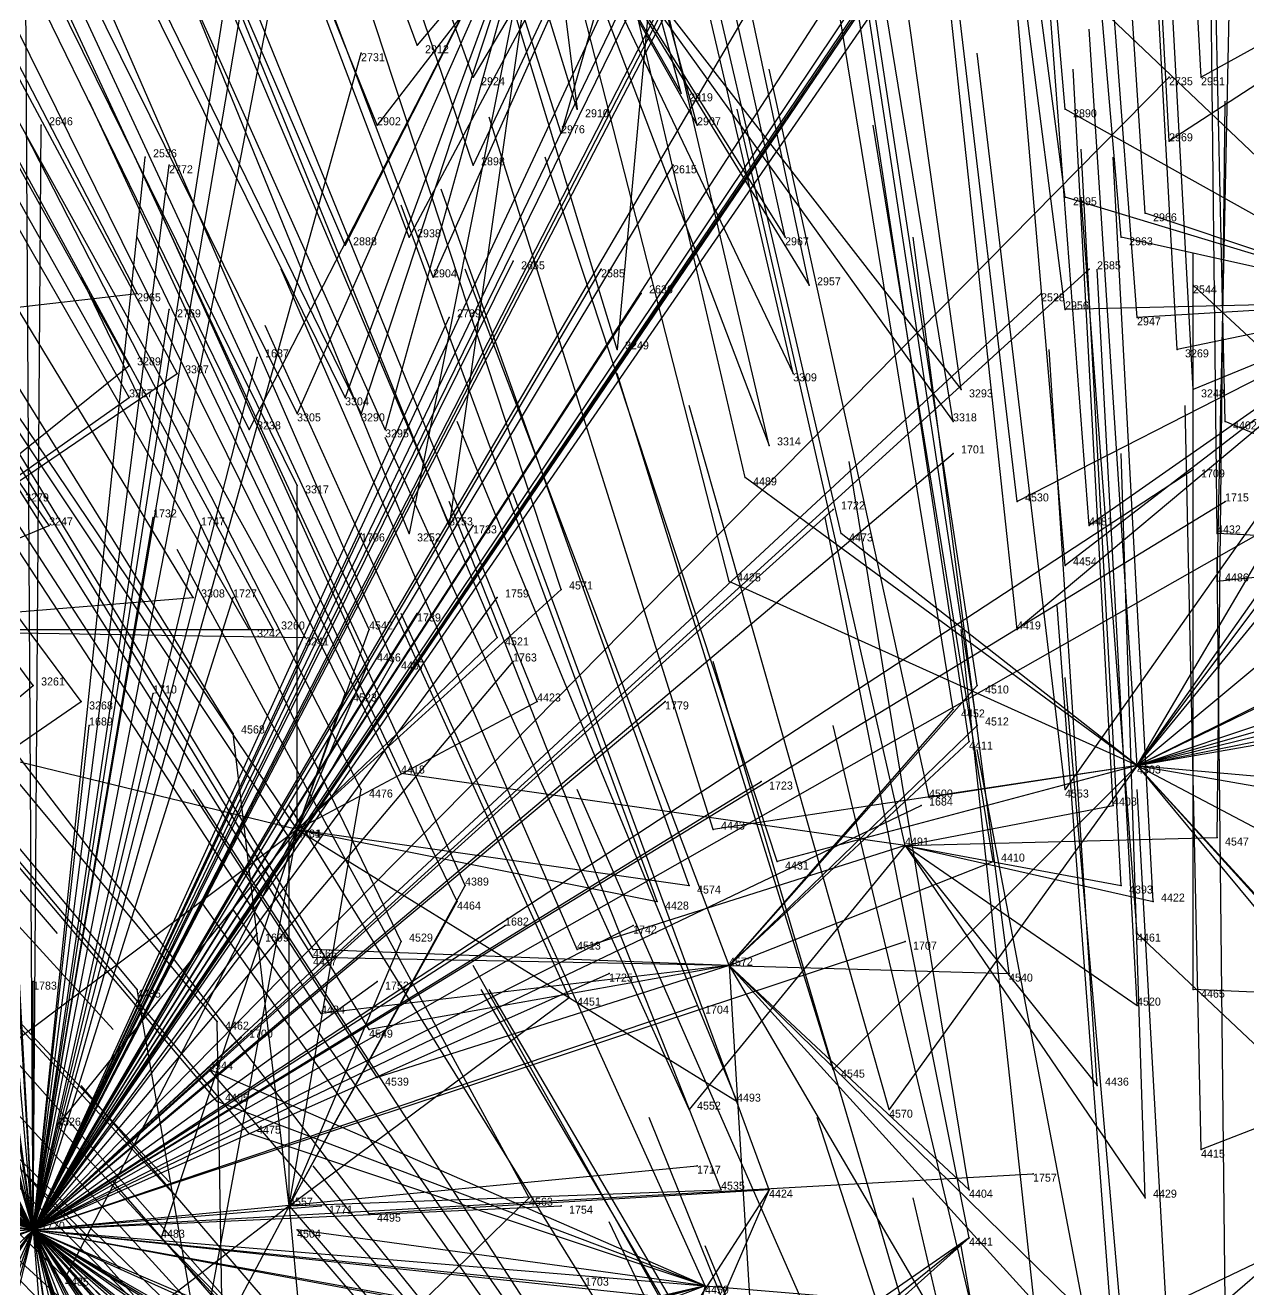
# Model space of a CAD drawing. Extents: x -0.5 to 0.59, y -0.5 to 0.58.
# Drawn here: x -0.152 to 0.001, y 0.1375 to 0.2955 of the extents above; entities that cross this region are included whole.
import ezdxf

# ---------------------------------------------------------------- set-up
doc = ezdxf.new("R2010")
doc.units = 0
for name, color, linetype in [('Facilities', 3, 'CONTINUOUS'), ('Facilities_lines', 3, 'CONTINUOUS'), ('Normals', 1, 'CONTINUOUS'), ('Source_points', 5, 'CONTINUOUS'), ('Text', 3, 'CONTINUOUS')]:
    doc.layers.add(name, color=color, linetype=linetype)

msp = doc.modelspace()

# ---------------------------------------------------------------- linework, layer by layer
at = {"layer": 'Facilities', "color": 3}
for p in [(-0.013, 0.203, -0.507), (-0.118, 0.195, -0.569), (-0.042, 0.193, -0.494), (-0.064, 0.178, -0.473), (-0.059, 0.15, -0.403), (-0.119, 0.148, -0.476), (-0.151, 0.145, -1.25), (-0.034, 0.144, -0.369), (-0.067, 0.138, -0.383)]:
    msp.add_point(p, dxfattribs=at)
at = {"layer": 'Facilities_lines', "color": 3}
for p, q in [((-0.151, 0.145, -1.25), (-0.042, 0.356, -1.25)), ((-0.151, 0.145, -1.25), (-0.05, 0.351, -1.25)), ((-0.151, 0.145, -1.25), (-0.02, 0.347, -1.25)), ((-0.151, 0.145, -1.25), (-0.036, 0.341, -1.25)), ((-0.151, 0.145, -1.25), (-0.113, 0.341, -1.25)), ((-0.151, 0.145, -1.25), (-0.05, 0.339, -1.25)), ((-0.151, 0.145, -1.25), (-0.052, 0.338, -1.25)), ((-0.151, 0.145, -1.25), (-0.06, 0.334, -1.25)), ((-0.151, 0.145, -1.25), (-0.024, 0.332, -1.25)), ((-0.071, 0.331, -0.847), (-0.108, 0.283, -0.759)), ((-0.071, 0.331, -0.847), (-0.104, 0.269, -0.721)), ((-0.071, 0.331, -0.847), (-0.103, 0.293, -0.776)), ((-0.071, 0.331, -0.847), (-0.101, 0.264, -0.708)), ((-0.071, 0.331, -0.847), (-0.096, 0.289, -0.76)), ((-0.071, 0.331, -0.847), (-0.096, 0.278, -0.735)), ((-0.071, 0.331, -0.847), (-0.085, 0.282, -0.737)), ((-0.071, 0.331, -0.847), (-0.078, 0.255, -0.667)), ((-0.151, 0.145, -1.25), (-0.026, 0.33, -1.25)), ((-0.151, 0.145, -1.25), (-0.027, 0.33, -1.25)), ((-0.151, 0.145, -1.25), (-0.065, 0.329, -1.25)), ((-0.151, 0.145, -1.25), (-0.029, 0.325, -1.25)), ((-0.151, 0.145, -1.25), (-0.123, 0.324, -1.25)), ((-0.151, 0.145, -1.25), (-0.121, 0.321, -1.25)), ((0.051, 0.32, -0.811), (-0.009, 0.281, -0.703)), ((0.051, 0.32, -0.811), (-0.005, 0.289, -0.722)), ((-0.151, 0.145, -1.25), (-0.152, 0.316, -1.25)), ((-0.087, 0.317, -0.823), (-0.124, 0.245, -0.687)), ((-0.087, 0.317, -0.823), (-0.118, 0.247, -0.684)), ((-0.087, 0.317, -0.823), (-0.112, 0.268, -0.727)), ((-0.087, 0.317, -0.823), (-0.112, 0.249, -0.682)), ((-0.087, 0.317, -0.823), (-0.11, 0.247, -0.675)), ((-0.087, 0.317, -0.823), (-0.107, 0.245, -0.669)), ((-0.087, 0.317, -0.823), (-0.104, 0.232, -0.635)), ((-0.087, 0.317, -0.823), (-0.099, 0.233, -0.633)), ((-0.087, 0.317, -0.823), (-0.068, 0.283, -0.728)), ((-0.087, 0.317, -0.823), (-0.083, 0.285, -0.741)), ((-0.087, 0.317, -0.823), (-0.07, 0.287, -0.738)), ((-0.087, 0.317, -0.823), (-0.054, 0.263, -0.672)), ((-0.087, 0.317, -0.823), (-0.057, 0.269, -0.686)), ((-0.087, 0.317, -0.823), (-0.035, 0.25, -0.63)), ((-0.087, 0.317, -0.823), (-0.056, 0.252, -0.645)), ((-0.087, 0.317, -0.823), (-0.059, 0.243, -0.626)), ((-0.087, 0.317, -0.823), (-0.036, 0.246, -0.622)), ((-0.151, 0.145, -1.25), (-0.16, 0.308, -1.25)), ((-0.151, 0.145, -1.25), (-0.042, 0.303, -1.25)), ((0.021, 0.261, -0.655), (-0.018, 0.298, -0.748)), ((-0.151, 0.145, -1.25), (-0.11, 0.292, -1.25)), ((-0.151, 0.145, -1.25), (-0.189, 0.288, -1.25)), ((-0.151, 0.145, -1.25), (-0.009, 0.289, -1.25)), ((-0.151, 0.145, -1.25), (-0.186, 0.286, -1.25)), ((-0.151, 0.145, -1.25), (-0.191, 0.285, -1.25)), ((0.021, 0.261, -0.655), (-0.022, 0.285, -0.714)), ((-0.151, 0.145, -1.25), (-0.15, 0.283, -1.25)), ((-0.151, 0.145, -1.25), (-0.17, 0.28, -1.25)), ((-0.151, 0.145, -1.25), (-0.137, 0.279, -1.25)), ((-0.151, 0.145, -1.25), (-0.071, 0.278, -1.25)), ((-0.151, 0.145, -1.25), (-0.134, 0.278, -1.25)), ((-0.151, 0.145, -1.25), (-0.218, 0.276, -1.25)), ((-0.151, 0.145, -1.25), (-0.213, 0.274, -1.25)), ((0.021, 0.261, -0.655), (-0.022, 0.274, -0.686)), ((0.021, 0.261, -0.655), (-0.012, 0.272, -0.68)), ((-0.151, 0.145, -1.25), (-0.253, 0.27, -1.25)), ((-0.151, 0.145, -1.25), (-0.253, 0.27, -1.25)), ((0.021, 0.261, -0.655), (-0.015, 0.269, -0.673)), ((-0.151, 0.145, -1.25), (-0.091, 0.266, -1.25)), ((-0.151, 0.145, -1.25), (-0.08, 0.265, -1.25)), ((-0.151, 0.145, -1.25), (-0.019, 0.265, -1.25)), ((0.127, 0.14, -1.25), (-0.006, 0.263, -1.25)), ((-0.198, 0.255, -0.808), (-0.138, 0.262, -0.74)), ((-0.151, 0.145, -1.25), (-0.025, 0.262, -1.25)), ((-0.151, 0.145, -1.25), (-0.075, 0.262, -1.25)), ((0.021, 0.261, -0.655), (-0.028, 0.22, -0.555)), ((0.021, 0.261, -0.655), (-0.028, 0.236, -0.595)), ((0.021, 0.261, -0.655), (-0.022, 0.26, -0.653)), ((0.021, 0.261, -0.655), (-0.022, 0.228, -0.573)), ((0.021, 0.261, -0.655), (-0.022, 0.2, -0.502)), ((0.021, 0.261, -0.655), (-0.019, 0.233, -0.585)), ((0.021, 0.261, -0.655), (-0.013, 0.259, -0.648)), ((0.021, 0.261, -0.655), (-0.008, 0.255, -0.637)), ((0.021, 0.261, -0.655), (-0.006, 0.25, -0.624)), ((-0.151, 0.145, -1.25), (-0.134, 0.26, -1.25)), ((-0.151, 0.145, -1.25), (-0.249, 0.258, -1.25)), ((-0.151, 0.145, -1.25), (-0.226, 0.259, -1.25)), ((-0.151, 0.145, -1.25), (-0.099, 0.259, -1.25)), ((-0.013, 0.203, -0.507), (0.029, 0.259, -0.65)), ((-0.18, 0.22, -0.711), (-0.139, 0.253, -0.722)), ((-0.151, 0.145, -1.25), (-0.123, 0.254, -1.25)), ((-0.013, 0.203, -0.507), (0.017, 0.254, -0.636)), ((-0.18, 0.22, -0.711), (-0.133, 0.252, -0.712)), ((-0.18, 0.22, -0.711), (-0.139, 0.249, -0.714)), ((-0.013, 0.203, -0.507), (0.018, 0.247, -0.62)), ((-0.151, 0.145, -1.25), (-0.241, 0.245, -1.25)), ((-0.151, 0.145, -1.25), (-0.237, 0.245, -1.25)), ((-0.151, 0.145, -1.25), (-0.215, 0.246, -1.25)), ((0.036, 0.23, -0.582), (-0.002, 0.246, -0.614)), ((-0.151, 0.145, -1.25), (-0.036, 0.242, -1.25)), ((-0.013, 0.203, -0.507), (0.019, 0.242, -0.608)), ((-0.151, 0.145, -1.25), (-0.262, 0.241, -1.25)), ((-0.151, 0.145, -1.25), (-0.006, 0.24, -1.25)), ((-0.013, 0.203, -0.507), (-0.062, 0.239, -0.617)), ((-0.151, 0.145, -1.25), (-0.219, 0.237, -1.25)), ((-0.118, 0.195, -0.569), (-0.118, 0.238, -0.663)), ((-0.151, 0.145, -1.25), (-0.002, 0.236, -1.25)), ((-0.151, 0.145, -1.25), (-0.165, 0.234, -1.25)), ((-0.151, 0.145, -1.25), (-0.051, 0.235, -1.25)), ((-0.151, 0.145, -1.25), (-0.136, 0.234, -1.25)), ((-0.18, 0.22, -0.711), (-0.149, 0.233, -0.692)), ((-0.151, 0.145, -1.25), (0.004, 0.233, -1.25)), ((-0.151, 0.145, -1.25), (-0.096, 0.233, -1.25)), ((-0.151, 0.145, -1.25), (-0.13, 0.233, -1.25)), ((-0.013, 0.203, -0.507), (0.023, 0.233, -0.585)), ((-0.151, 0.145, -1.25), (-0.202, 0.232, -1.25)), ((-0.151, 0.145, -1.25), (-0.11, 0.232, -1.25)), ((-0.013, 0.203, -0.507), (-0.05, 0.232, -0.592)), ((0.036, 0.23, -0.582), (-0.003, 0.232, -0.58)), ((0.036, 0.23, -0.582), (-0.003, 0.226, -0.566)), ((-0.151, 0.145, -1.25), (-0.289, 0.226, -1.25)), ((-0.151, 0.145, -1.25), (-0.237, 0.226, -1.25)), ((-0.151, 0.145, -1.25), (-0.214, 0.227, -1.25)), ((-0.013, 0.203, -0.507), (-0.064, 0.226, -0.587)), ((-0.118, 0.195, -0.569), (-0.085, 0.225, -0.602)), ((-0.18, 0.22, -0.711), (-0.131, 0.224, -0.649)), ((-0.151, 0.145, -1.25), (-0.126, 0.224, -1.25)), ((-0.151, 0.145, -1.25), (-0.093, 0.224, -1.25)), ((-0.013, 0.203, -0.507), (0.029, 0.224, -0.564)), ((-0.151, 0.145, -1.25), (-0.103, 0.222, -1.25)), ((-0.151, 0.145, -1.25), (-0.215, 0.22, -1.25)), ((-0.18, 0.22, -0.711), (-0.117, 0.219, -0.62)), ((-0.18, 0.22, -0.711), (-0.124, 0.22, -0.631)), ((-0.18, 0.22, -0.711), (-0.121, 0.22, -0.628)), ((-0.151, 0.145, -1.25), (-0.166, 0.22, -1.25)), ((-0.118, 0.195, -0.569), (-0.109, 0.22, -0.615)), ((-0.118, 0.195, -0.569), (-0.093, 0.219, -0.594)), ((-0.151, 0.145, -1.25), (-0.273, 0.217, -1.25)), ((-0.013, 0.203, -0.507), (0.018, 0.218, -0.546)), ((-0.013, 0.203, -0.507), (0.032, 0.218, -0.551)), ((-0.151, 0.145, -1.25), (-0.091, 0.216, -1.25)), ((-0.118, 0.195, -0.569), (-0.106, 0.216, -0.601)), ((-0.118, 0.195, -0.569), (-0.109, 0.216, -0.605)), ((-0.013, 0.203, -0.507), (0.036, 0.215, -0.544)), ((-0.151, 0.145, -1.25), (-0.306, 0.213, -1.25)), ((-0.193, 0.178, -0.655), (-0.151, 0.213, -0.652)), ((-0.151, 0.145, -1.25), (-0.136, 0.212, -1.25)), ((-0.118, 0.195, -0.569), (-0.112, 0.212, -0.599)), ((-0.064, 0.178, -0.473), (-0.033, 0.213, -0.538)), ((-0.013, 0.203, -0.507), (0.036, 0.213, -0.539)), ((-0.193, 0.178, -0.655), (-0.145, 0.211, -0.64)), ((-0.118, 0.195, -0.569), (-0.184, 0.211, -0.7)), ((-0.151, 0.145, -1.25), (-0.155, 0.211, -1.25)), ((-0.151, 0.145, -1.25), (-0.072, 0.211, -1.25)), ((-0.118, 0.195, -0.569), (-0.088, 0.211, -0.573)), ((-0.013, 0.203, -0.507), (0.015, 0.211, -0.53)), ((-0.151, 0.145, -1.25), (-0.236, 0.209, -1.25)), ((-0.064, 0.178, -0.473), (-0.036, 0.21, -0.532)), ((-0.013, 0.203, -0.507), (0.027, 0.21, -0.529)), ((-0.151, 0.145, -1.25), (-0.144, 0.208, -1.25)), ((-0.119, 0.148, -0.476), (-0.126, 0.207, -0.606)), ((-0.064, 0.178, -0.473), (-0.033, 0.208, -0.527)), ((-0.151, 0.145, -1.25), (-0.25, 0.206, -1.25)), ((-0.064, 0.178, -0.473), (-0.034, 0.206, -0.522)), ((-0.013, 0.203, -0.507), (-0.066, 0.195, -0.515)), ((-0.013, 0.203, -0.507), (-0.058, 0.191, -0.498)), ((-0.013, 0.203, -0.507), (-0.051, 0.165, -0.431)), ((-0.013, 0.203, -0.507), (-0.044, 0.16, -0.414)), ((-0.013, 0.203, -0.507), (-0.039, 0.199, -0.508)), ((-0.013, 0.203, -0.507), (0.023, 0.184, -0.464)), ((-0.013, 0.203, -0.507), (0.021, 0.2, -0.502)), ((-0.013, 0.203, -0.507), (0.033, 0.195, -0.495)), ((-0.013, 0.203, -0.507), (0.026, 0.16, -0.405)), ((-0.013, 0.203, -0.507), (0.021, 0.162, -0.409)), ((-0.013, 0.203, -0.507), (0.02, 0.167, -0.421)), ((-0.151, 0.145, -1.25), (-0.156, 0.201, -1.25)), ((-0.151, 0.145, -1.25), (-0.06, 0.201, -1.25)), ((-0.042, 0.193, -0.494), (-0.105, 0.202, -0.57)), ((-0.119, 0.148, -0.476), (-0.11, 0.2, -0.569)), ((-0.151, 0.145, -1.25), (-0.04, 0.198, -1.25)), ((-0.042, 0.193, -0.494), (-0.016, 0.198, -0.497)), ((-0.151, 0.145, -1.25), (-0.293, 0.196, -1.25)), ((-0.151, 0.145, -1.25), (-0.159, 0.196, -1.25)), ((-0.118, 0.195, -0.569), (-0.158, 0.165, -0.571)), ((-0.118, 0.195, -0.569), (-0.148, 0.158, -0.542)), ((-0.118, 0.195, -0.569), (-0.147, 0.139, -0.506)), ((-0.118, 0.195, -0.569), (-0.135, 0.144, -0.494)), ((-0.118, 0.195, -0.569), (-0.13, 0.13, -0.46)), ((-0.118, 0.195, -0.569), (-0.073, 0.186, -0.499)), ((-0.118, 0.195, -0.569), (-0.063, 0.161, -0.433)), ((-0.118, 0.195, -0.569), (-0.069, 0.188, -0.499)), ((-0.151, 0.145, -1.25), (-0.275, 0.193, -1.25)), ((-0.119, 0.148, -0.476), (-0.119, 0.194, -0.57)), ((-0.042, 0.193, -0.494), (-0.083, 0.18, -0.496)), ((-0.042, 0.193, -0.494), (-0.069, 0.16, -0.436)), ((-0.042, 0.193, -0.494), (-0.003, 0.194, -0.484)), ((-0.042, 0.193, -0.494), (-0.015, 0.188, -0.471)), ((-0.042, 0.193, -0.494), (-0.011, 0.186, -0.467)), ((-0.042, 0.193, -0.494), (-0.012, 0.149, -0.374)), ((-0.042, 0.193, -0.494), (-0.018, 0.163, -0.411)), ((-0.042, 0.193, -0.494), (-0.013, 0.173, -0.434)), ((-0.151, 0.145, -1.25), (-0.248, 0.192, -1.25)), ((-0.151, 0.145, -1.25), (-0.187, 0.19, -1.25)), ((-0.064, 0.178, -0.473), (-0.031, 0.191, -0.484)), ((-0.119, 0.148, -0.476), (-0.097, 0.188, -0.53)), ((-0.119, 0.148, -0.476), (-0.098, 0.186, -0.526)), ((-0.151, 0.145, -1.25), (-0.092, 0.183, -1.25)), ((-0.151, 0.145, -1.25), (-0.076, 0.183, -1.25)), ((-0.151, 0.145, -1.25), (-0.123, 0.182, -1.25)), ((0.021, 0.15, -0.378), (-0.013, 0.182, -0.455)), ((-0.151, 0.145, -1.25), (-0.042, 0.181, -1.25)), ((-0.119, 0.148, -0.476), (-0.105, 0.181, -0.524)), ((-0.064, 0.178, -0.473), (-0.116, 0.18, -0.535)), ((-0.064, 0.178, -0.473), (-0.116, 0.179, -0.533)), ((-0.151, 0.145, -1.25), (-0.079, 0.177, -1.25)), ((-0.064, 0.178, -0.473), (-0.115, 0.172, -0.518)), ((-0.064, 0.178, -0.473), (-0.109, 0.17, -0.505)), ((-0.064, 0.178, -0.473), (-0.108, 0.164, -0.49)), ((-0.064, 0.178, -0.473), (-0.034, 0.15, -0.385)), ((-0.064, 0.178, -0.473), (-0.016, 0.131, -0.329)), ((-0.064, 0.178, -0.473), (-0.014, 0.123, -0.309)), ((-0.064, 0.178, -0.473), (-0.029, 0.177, -0.449)), ((-0.064, 0.178, -0.473), (-0.03, 0.12, -0.309)), ((-0.064, 0.178, -0.473), (-0.058, 0.081, -0.249)), ((-0.151, 0.145, -1.25), (-0.108, 0.176, -1.25)), ((-0.151, 0.145, -1.25), (-0.151, 0.176, -1.25)), ((-0.127, 0.112, -0.423), (-0.138, 0.175, -0.557)), ((-0.119, 0.148, -0.476), (-0.084, 0.174, -0.482)), ((0.041, 0.173, -0.445), (-0.006, 0.175, -0.437)), ((-0.151, 0.145, -1.25), (-0.068, 0.173, -1.25)), ((0.041, 0.173, -0.445), (-0.005, 0.155, -0.387)), ((0.041, 0.173, -0.445), (-0.002, 0.136, -0.341)), ((-0.127, 0.112, -0.423), (-0.128, 0.171, -0.533)), ((-0.151, 0.145, -1.25), (-0.327, 0.17, -1.25)), ((-0.151, 0.145, -1.25), (-0.227, 0.169, -1.25)), ((-0.151, 0.145, -1.25), (-0.125, 0.169, -1.25)), ((-0.151, 0.145, -1.25), (-0.319, 0.166, -1.25)), ((-0.151, 0.145, -1.25), (-0.191, 0.167, -1.25)), ((-0.067, 0.138, -0.383), (-0.129, 0.165, -0.524)), ((-0.067, 0.138, -0.383), (-0.128, 0.161, -0.514)), ((-0.151, 0.145, -1.25), (-0.192, 0.159, -1.25)), ((-0.067, 0.138, -0.383), (-0.124, 0.157, -0.5)), ((-0.151, 0.145, -1.25), (-0.309, 0.155, -1.25)), ((-0.151, 0.145, -1.25), (-0.2, 0.152, -1.25)), ((-0.151, 0.145, -1.25), (-0.068, 0.153, -1.25)), ((-0.151, 0.145, -1.25), (-0.026, 0.152, -1.25)), ((-0.151, 0.145, -1.25), (-0.215, 0.149, -1.25)), ((-0.127, 0.112, -0.423), (-0.089, 0.149, -0.434)), ((-0.119, 0.148, -0.476), (-0.065, 0.15, -0.409)), ((-0.059, 0.15, -0.403), (-0.109, 0.147, -0.457)), ((-0.059, 0.15, -0.403), (-0.088, 0.105, -0.342)), ((-0.059, 0.15, -0.403), (-0.084, 0.092, -0.313)), ((0.021, 0.15, -0.378), (-0.025, 0.128, -0.325)), ((-0.151, 0.145, -1.25), (-0.085, 0.148, -1.25)), ((-0.151, 0.145, -1.25), (-0.115, 0.148, -1.25)), ((-0.119, 0.148, -0.476), (-0.149, 0.125, -0.486)), ((-0.119, 0.148, -0.476), (-0.137, 0.114, -0.445)), ((-0.119, 0.148, -0.476), (-0.113, 0.084, -0.353)), ((-0.151, 0.145, -1.25), (-0.297, 0.133, -1.25)), ((-0.151, 0.145, -1.25), (-0.246, 0.109, -1.25)), ((-0.151, 0.145, -1.25), (-0.245, 0.021, -1.25)), ((-0.151, 0.145, -1.25), (-0.244, 0.027, -1.25)), ((-0.151, 0.145, -1.25), (-0.235, 0.019, -1.25)), ((-0.151, 0.145, -1.25), (-0.225, 0.123, -1.25)), ((-0.151, 0.145, -1.25), (-0.213, 0.084, -1.25)), ((-0.151, 0.145, -1.25), (-0.205, 0.093, -1.25)), ((-0.151, 0.145, -1.25), (-0.204, 0.029, -1.25)), ((-0.151, 0.145, -1.25), (-0.194, 0.083, -1.25)), ((-0.151, 0.145, -1.25), (-0.193, 0.028, -1.25)), ((-0.151, 0.145, -1.25), (-0.19, 0.011, -1.25)), ((-0.151, 0.145, -1.25), (-0.185, 0.007, -1.25)), ((-0.151, 0.145, -1.25), (-0.176, 0.143, -1.25)), ((-0.151, 0.145, -1.25), (-0.107, 0.096, -1.25)), ((-0.151, 0.145, -1.25), (-0.024, 0.059, -1.25)), ((-0.151, 0.145, -1.25), (-0.053, 0.04, -1.25)), ((-0.151, 0.145, -1.25), (-0.055, 0.068, -1.25)), ((-0.151, 0.145, -1.25), (-0.133, 0.028, -1.25)), ((-0.151, 0.145, -1.25), (-0.129, 0.07, -1.25)), ((-0.151, 0.145, -1.25), (-0.108, 0.015, -1.25)), ((-0.151, 0.145, -1.25), (-0.127, 0.113, -1.25)), ((-0.151, 0.145, -1.25), (-0.054, 0.005, -1.25)), ((-0.151, 0.145, -1.25), (-0.097, 0.039, -1.25)), ((-0.151, 0.145, -1.25), (-0.068, 0.076, -1.25)), ((-0.151, 0.145, -1.25), (-0.071, 0.024, -1.25)), ((-0.151, 0.145, -1.25), (-0.082, 0.138, -1.25)), ((-0.151, 0.145, -1.25), (-0.134, 0.029, -1.25)), ((-0.151, 0.145, -1.25), (-0.076, 0.102, -1.25)), ((-0.151, 0.145, -1.25), (-0.075, 0.059, -1.25)), ((-0.151, 0.145, -1.25), (-0.142, 0.033, -1.25)), ((-0.151, 0.145, -1.25), (-0.062, 0.107, -1.25)), ((-0.151, 0.145, -1.25), (-0.14, 0.009, -1.25)), ((-0.151, 0.145, -1.25), (-0.13, 0.106, -1.25)), ((-0.151, 0.145, -1.25), (-0.124, 0.055, -1.25)), ((-0.151, 0.145, -1.25), (-0.122, 0.07, -1.25)), ((-0.151, 0.145, -1.25), (-0.038, 0.133, -1.25)), ((-0.151, 0.145, -1.25), (-0.031, 0.016, -1.25)), ((-0.151, 0.145, -1.25), (-0.099, 0.035, -1.25)), ((-0.151, 0.145, -1.25), (-0.043, 0.136, -1.25)), ((-0.151, 0.145, -1.25), (-0.138, 0.089, -1.25)), ((-0.151, 0.145, -1.25), (-0.12, 0.033, -1.25)), ((-0.151, 0.145, -1.25), (-0.045, 0.082, -1.25)), ((-0.151, 0.145, -1.25), (-0.068, 0.026, -1.25)), ((-0.151, 0.145, -1.25), (-0.027, 0.069, -1.25)), ((-0.151, 0.145, -1.25), (-0.06, 0.021, -1.25)), ((-0.151, 0.145, -1.25), (-0.022, 0.121, -1.25)), ((-0.151, 0.145, -1.25), (0.002, 0.037, -1.25)), ((-0.151, 0.145, -1.25), (-0.035, 0.124, -1.25)), ((-0.151, 0.145, -1.25), (-0.054, 0.06, -1.25)), ((-0.151, 0.145, -1.25), (-0.128, 0.071, -1.25)), ((-0.151, 0.145, -1.25), (-0.015, 0.013, -1.25)), ((-0.151, 0.145, -1.25), (0, 0.077, -1.25)), ((-0.067, 0.138, -0.383), (-0.118, 0.145, -0.468)), ((-0.034, 0.144, -0.369), (-0.076, 0.11, -0.334)), ((-0.034, 0.144, -0.369), (-0.073, 0.109, -0.328)), ((-0.034, 0.144, -0.369), (-0.07, 0.119, -0.345)), ((-0.067, 0.138, -0.383), (-0.123, 0.125, -0.439)), ((-0.067, 0.138, -0.383), (-0.12, 0.118, -0.421)), ((-0.067, 0.138, -0.383), (-0.117, 0.125, -0.429)), ((-0.067, 0.138, -0.383), (-0.11, 0.126, -0.418)), ((-0.067, 0.138, -0.383), (-0.082, 0.083, -0.292))]:
    msp.add_line(p, q, dxfattribs=at)
at = {"layer": 'Normals', "color": 1}
for p, q in [((-0.005, 0.289, -0.722), (-0.01, 0.382, -0.686)), ((-0.103, 0.293, -0.776), (-0.135, 0.38, -0.739)), ((-0.022, 0.285, -0.714), (-0.03, 0.378, -0.678)), ((-0.096, 0.289, -0.76), (-0.127, 0.376, -0.723)), ((-0.07, 0.287, -0.738), (-0.094, 0.376, -0.7)), ((-0.009, 0.281, -0.703), (-0.014, 0.375, -0.668)), ((-0.083, 0.285, -0.741), (-0.11, 0.373, -0.703)), ((-0.068, 0.283, -0.728), (-0.092, 0.372, -0.689)), ((-0.108, 0.283, -0.759), (-0.143, 0.37, -0.722)), ((-0.085, 0.282, -0.737), (-0.113, 0.37, -0.699)), ((-0.096, 0.278, -0.735), (-0.126, 0.366, -0.698)), ((-0.022, 0.274, -0.686), (-0.034, 0.366, -0.649)), ((-0.012, 0.272, -0.68), (-0.018, 0.365, -0.644)), ((-0.015, 0.269, -0.673), (-0.023, 0.362, -0.637)), ((-0.057, 0.269, -0.686), (-0.077, 0.359, -0.648)), ((-0.104, 0.269, -0.721), (-0.137, 0.356, -0.685)), ((-0.112, 0.268, -0.727), (-0.149, 0.354, -0.69)), ((-0.054, 0.263, -0.672), (-0.073, 0.353, -0.633)), ((-0.022, 0.26, -0.653), (-0.034, 0.353, -0.616)), ((-0.101, 0.264, -0.708), (-0.134, 0.351, -0.67)), ((-0.013, 0.259, -0.648), (-0.02, 0.351, -0.61)), ((-0.008, 0.255, -0.637), (-0.013, 0.347, -0.6)), ((-0.138, 0.262, -0.74), (-0.181, 0.345, -0.704)), ((-0.078, 0.255, -0.667), (-0.105, 0.344, -0.629)), ((-0.056, 0.252, -0.645), (-0.077, 0.342, -0.607)), ((-0.035, 0.25, -0.63), (-0.048, 0.342, -0.593)), ((-0.006, 0.25, -0.624), (-0.011, 0.342, -0.587)), ((-0.036, 0.246, -0.622), (-0.051, 0.338, -0.584)), ((-0.002, 0.246, -0.614), (-0.004, 0.338, -0.577)), ((-0.139, 0.253, -0.722), (-0.184, 0.334, -0.685)), ((-0.133, 0.252, -0.712), (-0.177, 0.334, -0.676)), ((-0.112, 0.249, -0.682), (-0.153, 0.332, -0.645)), ((-0.059, 0.243, -0.626), (-0.08, 0.333, -0.588)), ((-0.139, 0.249, -0.714), (-0.185, 0.331, -0.677)), ((-0.11, 0.247, -0.675), (-0.151, 0.331, -0.639)), ((-0.124, 0.245, -0.687), (-0.165, 0.329, -0.651)), ((-0.118, 0.247, -0.684), (-0.159, 0.33, -0.647)), ((-0.107, 0.245, -0.669), (-0.145, 0.33, -0.631)), ((-0.062, 0.239, -0.617), (-0.083, 0.329, -0.578)), ((-0.028, 0.236, -0.595), (-0.039, 0.329, -0.559)), ((-0.019, 0.233, -0.585), (-0.026, 0.326, -0.547)), ((-0.003, 0.232, -0.58), (-0.004, 0.325, -0.543)), ((-0.118, 0.238, -0.663), (-0.159, 0.321, -0.625)), ((-0.05, 0.232, -0.592), (-0.071, 0.322, -0.555)), ((-0.022, 0.228, -0.573), (-0.03, 0.321, -0.536)), ((-0.104, 0.232, -0.635), (-0.139, 0.318, -0.597)), ((-0.099, 0.233, -0.633), (-0.134, 0.319, -0.596)), ((-0.003, 0.226, -0.566), (-0.001, 0.319, -0.528)), ((-0.064, 0.226, -0.587), (-0.087, 0.316, -0.55)), ((-0.085, 0.225, -0.602), (-0.114, 0.313, -0.564)), ((-0.028, 0.22, -0.555), (-0.038, 0.313, -0.518)), ((-0.149, 0.233, -0.692), (-0.202, 0.31, -0.655)), ((-0.033, 0.213, -0.538), (-0.047, 0.305, -0.501)), ((-0.109, 0.22, -0.615), (-0.148, 0.304, -0.577)), ((-0.093, 0.219, -0.594), (-0.129, 0.304, -0.557)), ((-0.131, 0.224, -0.649), (-0.179, 0.303, -0.611)), ((-0.036, 0.21, -0.532), (-0.051, 0.302, -0.496)), ((-0.121, 0.22, -0.628), (-0.165, 0.301, -0.591)), ((-0.106, 0.216, -0.601), (-0.143, 0.301, -0.564)), ((-0.124, 0.22, -0.631), (-0.17, 0.3, -0.593)), ((-0.117, 0.219, -0.62), (-0.162, 0.3, -0.583)), ((-0.109, 0.216, -0.605), (-0.148, 0.3, -0.568)), ((-0.033, 0.208, -0.527), (-0.047, 0.3, -0.489)), ((-0.034, 0.206, -0.522), (-0.048, 0.298, -0.485)), ((-0.088, 0.211, -0.573), (-0.123, 0.297, -0.534)), ((-0.112, 0.212, -0.599), (-0.153, 0.295, -0.562)), ((-0.013, 0.203, -0.507), (-0.019, 0.295, -0.469)), ((-0.11, 0.292, -1.25), (-0.11, 0.292, -1.15)), ((-0.022, 0.2, -0.502), (-0.033, 0.292, -0.465)), ((-0.039, 0.199, -0.508), (-0.059, 0.29, -0.472)), ((-0.016, 0.198, -0.497), (-0.021, 0.29, -0.458)), ((-0.009, 0.289, -1.25), (-0.009, 0.289, -1.15)), ((-0.151, 0.213, -0.652), (-0.206, 0.287, -0.614)), ((-0.126, 0.207, -0.606), (-0.175, 0.286, -0.57)), ((-0.105, 0.202, -0.57), (-0.144, 0.286, -0.532)), ((-0.003, 0.194, -0.484), (-0.002, 0.286, -0.447)), ((-0.145, 0.211, -0.64), (-0.2, 0.285, -0.603)), ((-0.042, 0.193, -0.494), (-0.063, 0.285, -0.46)), ((-0.15, 0.283, -1.25), (-0.15, 0.283, -1.15)), ((-0.066, 0.195, -0.515), (-0.094, 0.284, -0.478)), ((-0.031, 0.191, -0.484), (-0.046, 0.283, -0.448)), ((-0.11, 0.2, -0.569), (-0.152, 0.282, -0.532)), ((-0.015, 0.188, -0.471), (-0.02, 0.28, -0.433)), ((-0.137, 0.279, -1.25), (-0.137, 0.279, -1.15)), ((-0.058, 0.191, -0.498), (-0.087, 0.279, -0.462)), ((-0.011, 0.186, -0.467), (-0.016, 0.279, -0.428)), ((-0.134, 0.278, -1.25), (-0.134, 0.278, -1.15)), ((-0.071, 0.278, -1.25), (-0.071, 0.278, -1.15)), ((-0.069, 0.188, -0.499), (-0.1, 0.275, -0.462)), ((-0.013, 0.182, -0.455), (-0.02, 0.274, -0.417)), ((-0.119, 0.194, -0.57), (-0.171, 0.272, -0.533)), ((-0.118, 0.195, -0.569), (-0.17, 0.272, -0.532)), ((-0.097, 0.188, -0.53), (-0.135, 0.272, -0.49)), ((-0.073, 0.186, -0.499), (-0.105, 0.273, -0.461)), ((-0.098, 0.186, -0.526), (-0.138, 0.269, -0.486)), ((-0.029, 0.177, -0.449), (-0.041, 0.269, -0.41)), ((-0.091, 0.266, -1.25), (-0.091, 0.266, -1.15)), ((-0.006, 0.175, -0.437), (-0.006, 0.267, -0.399)), ((-0.105, 0.181, -0.524), (-0.145, 0.264, -0.483)), ((-0.083, 0.18, -0.496), (-0.12, 0.265, -0.458)), ((-0.064, 0.178, -0.473), (-0.097, 0.265, -0.437)), ((-0.08, 0.265, -1.25), (-0.08, 0.265, -1.15)), ((-0.019, 0.265, -1.25), (-0.019, 0.265, -1.15)), ((-0.013, 0.173, -0.434), (-0.018, 0.265, -0.395)), ((-0.006, 0.263, -1.25), (-0.006, 0.263, -1.15)), ((-0.075, 0.262, -1.25), (-0.075, 0.262, -1.15)), ((-0.025, 0.262, -1.25), (-0.025, 0.262, -1.15)), ((-0.134, 0.26, -1.25), (-0.134, 0.26, -1.15)), ((-0.116, 0.18, -0.535), (-0.164, 0.259, -0.497)), ((-0.084, 0.174, -0.482), (-0.122, 0.258, -0.444)), ((-0.099, 0.259, -1.25), (-0.099, 0.259, -1.15)), ((-0.116, 0.179, -0.533), (-0.165, 0.257, -0.495)), ((-0.018, 0.163, -0.411), (-0.024, 0.255, -0.372)), ((-0.123, 0.254, -1.25), (-0.123, 0.254, -1.15)), ((-0.208, 0.252, -0.817), (-0.148, 0.182, -0.855)), ((-0.051, 0.165, -0.431), (-0.078, 0.252, -0.39)), ((-0.115, 0.172, -0.518), (-0.166, 0.25, -0.481)), ((-0.109, 0.17, -0.505), (-0.157, 0.249, -0.466)), ((-0.138, 0.175, -0.557), (-0.198, 0.247, -0.521)), ((-0.044, 0.16, -0.414), (-0.069, 0.248, -0.375)), ((-0.005, 0.155, -0.387), (-0.007, 0.248, -0.35)), ((-0.063, 0.161, -0.433), (-0.098, 0.246, -0.393)), ((-0.069, 0.16, -0.436), (-0.107, 0.244, -0.397)), ((-0.128, 0.171, -0.533), (-0.187, 0.242, -0.496)), ((-0.036, 0.242, -1.25), (-0.036, 0.242, -1.15)), ((-0.012, 0.149, -0.374), (-0.015, 0.242, -0.336)), ((-0.108, 0.164, -0.49), (-0.158, 0.241, -0.451)), ((-0.034, 0.15, -0.385), (-0.049, 0.241, -0.346)), ((-0.204, 0.239, -0.784), (-0.141, 0.17, -0.822)), ((-0.006, 0.24, -1.25), (-0.006, 0.24, -1.15)), ((-0.059, 0.15, -0.403), (-0.091, 0.237, -0.365)), ((-0.065, 0.15, -0.409), (-0.099, 0.236, -0.372)), ((-0.002, 0.236, -1.25), (-0.002, 0.236, -1.15)), ((-0.136, 0.234, -1.25), (-0.136, 0.234, -1.15)), ((-0.034, 0.144, -0.369), (-0.052, 0.234, -0.331)), ((-0.051, 0.235, -1.25), (-0.051, 0.235, -1.15)), ((-0.13, 0.233, -1.25), (-0.13, 0.233, -1.15)), ((-0.096, 0.233, -1.25), (-0.096, 0.233, -1.15)), ((-0.128, 0.161, -0.514), (-0.188, 0.232, -0.477)), ((-0.11, 0.232, -1.25), (-0.11, 0.232, -1.15)), ((-0.089, 0.149, -0.434), (-0.133, 0.23, -0.395)), ((-0.124, 0.157, -0.5), (-0.184, 0.228, -0.463)), ((-0.002, 0.136, -0.341), (-0.003, 0.229, -0.303)), ((-0.126, 0.224, -1.25), (-0.126, 0.224, -1.15)), ((-0.093, 0.224, -1.25), (-0.093, 0.224, -1.15)), ((-0.016, 0.131, -0.329), (-0.023, 0.223, -0.292)), ((-0.067, 0.138, -0.383), (-0.105, 0.222, -0.345)), ((-0.103, 0.222, -1.25), (-0.103, 0.222, -1.15)), ((-0.109, 0.147, -0.457), (-0.165, 0.22, -0.417)), ((-0.025, 0.128, -0.325), (-0.035, 0.22, -0.288)), ((-0.197, 0.218, -0.736), (-0.134, 0.151, -0.773)), ((-0.196, 0.217, -0.732), (-0.133, 0.149, -0.769)), ((-0.091, 0.216, -1.25), (-0.091, 0.216, -1.15)), ((-0.04, 0.128, -0.334), (-0.066, 0.216, -0.296)), ((-0.014, 0.123, -0.309), (-0.022, 0.214, -0.269)), ((-0.136, 0.212, -1.25), (-0.136, 0.212, -1.15)), ((-0.072, 0.211, -1.25), (-0.072, 0.211, -1.15)), ((-0.144, 0.208, -1.25), (-0.144, 0.208, -1.15)), ((-0.03, 0.12, -0.309), (-0.051, 0.208, -0.267)), ((-0.206, 0.206, -0.729), (-0.14, 0.14, -0.765)), ((-0.016, 0.116, -0.292), (-0.033, 0.205, -0.251)), ((-0.147, 0.139, -0.506), (-0.214, 0.203, -0.469)), ((-0.06, 0.201, -1.25), (-0.06, 0.201, -1.15)), ((-0.081, 0.123, -0.368), (-0.131, 0.2, -0.328)), ((-0.046, 0.116, -0.313), (-0.083, 0.2, -0.273)), ((-0.008, 0.111, -0.278), (-0.013, 0.2, -0.232)), ((-0.202, 0.198, -0.708), (-0.137, 0.131, -0.743)), ((-0.07, 0.119, -0.345), (-0.119, 0.198, -0.308)), ((-0.04, 0.198, -1.25), (-0.04, 0.198, -1.15)), ((-0.188, 0.192, -0.672), (-0.126, 0.123, -0.71)), ((-0.123, 0.125, -0.439), (-0.189, 0.189, -0.399)), ((-0.076, 0.11, -0.334), (-0.13, 0.186, -0.298)), ((-0.073, 0.109, -0.328), (-0.126, 0.185, -0.292)), ((-0.169, 0.184, -0.624), (-0.108, 0.115, -0.662)), ((-0.12, 0.118, -0.421), (-0.186, 0.183, -0.382)), ((-0.123, 0.182, -1.25), (-0.123, 0.182, -1.15)), ((-0.092, 0.183, -1.25), (-0.092, 0.183, -1.15)), ((-0.076, 0.183, -1.25), (-0.076, 0.183, -1.15)), ((-0.042, 0.181, -1.25), (-0.042, 0.181, -1.15)), ((-0.051, 0.098, -0.277), (-0.096, 0.178, -0.237)), ((-0.079, 0.177, -1.25), (-0.079, 0.177, -1.15)), ((-0.151, 0.176, -1.25), (-0.151, 0.176, -1.15)), ((-0.108, 0.176, -1.25), (-0.108, 0.176, -1.15)), ((-0.048, 0.095, -0.267), (-0.095, 0.175, -0.229)), ((-0.047, 0.095, -0.266), (-0.094, 0.175, -0.228)), ((-0.068, 0.173, -1.25), (-0.068, 0.173, -1.15)), ((-0.185, 0.171, -0.631), (-0.12, 0.106, -0.67)), ((-0.125, 0.169, -1.25), (-0.125, 0.169, -1.15)), ((-0.112, 0.104, -0.382), (-0.18, 0.166, -0.343)), ((-0.158, 0.165, -0.571), (-0.095, 0.096, -0.608)), ((-0.129, 0.165, -0.524), (-0.069, 0.095, -0.562)), ((-0.084, 0.092, -0.313), (-0.145, 0.163, -0.276)), ((-0.148, 0.158, -0.542), (-0.085, 0.09, -0.578)), ((-0.04, 0.075, -0.213), (-0.074, 0.159, -0.171)), ((-0.025, 0.073, -0.192), (-0.053, 0.159, -0.15)), ((-0.058, 0.081, -0.249), (-0.116, 0.153, -0.212)), ((-0.068, 0.153, -1.25), (-0.068, 0.153, -1.15)), ((-0.026, 0.152, -1.25), (-0.026, 0.152, -1.15)), ((-0.082, 0.083, -0.292), (-0.141, 0.151, -0.249)), ((-0.02, 0.059, -0.155), (-0.041, 0.149, -0.117)), ((-0.119, 0.148, -0.476), (-0.059, 0.078, -0.514)), ((-0.115, 0.148, -1.25), (-0.115, 0.148, -1.15)), ((-0.085, 0.148, -1.25), (-0.085, 0.148, -1.15)), ((-0.04, 0.064, -0.188), (-0.079, 0.146, -0.147)), ((-0.151, 0.145, -1.25), (-0.151, 0.145, -1.15)), ((-0.135, 0.144, -0.494), (-0.07, 0.078, -0.53)), ((-0.118, 0.145, -0.468), (-0.058, 0.075, -0.506)), ((-0.031, 0.056, -0.161), (-0.067, 0.143, -0.125)), ((-0.019, 0.053, -0.141), (-0.035, 0.143, -0.101)), ((-0.082, 0.138, -1.25), (-0.082, 0.138, -1.15))]:
    msp.add_line(p, q, dxfattribs=at)
at = {"layer": 'Source_points', "color": 5}
for p in [(-0.103, 0.293, -0.776), (-0.11, 0.292, -1.25), (-0.096, 0.289, -0.76), (-0.009, 0.289, -1.25), (-0.005, 0.289, -0.722), (-0.07, 0.287, -0.738), (-0.083, 0.285, -0.741), (-0.022, 0.285, -0.714), (-0.15, 0.283, -1.25), (-0.108, 0.283, -0.759), (-0.068, 0.283, -0.728), (-0.085, 0.282, -0.737), (-0.009, 0.281, -0.703), (-0.137, 0.279, -1.25), (-0.134, 0.278, -1.25), (-0.096, 0.278, -0.735), (-0.071, 0.278, -1.25), (-0.022, 0.274, -0.686), (-0.012, 0.272, -0.68), (-0.104, 0.269, -0.721), (-0.057, 0.269, -0.686), (-0.015, 0.269, -0.673), (-0.112, 0.268, -0.727), (-0.091, 0.266, -1.25), (-0.101, 0.264, -0.708), (-0.08, 0.265, -1.25), (-0.019, 0.265, -1.25), (-0.054, 0.263, -0.672), (-0.006, 0.263, -1.25), (-0.138, 0.262, -0.74), (-0.075, 0.262, -1.25), (-0.025, 0.262, -1.25), (-0.134, 0.26, -1.25), (-0.022, 0.26, -0.653), (-0.099, 0.259, -1.25), (-0.013, 0.259, -0.648), (-0.078, 0.255, -0.667), (-0.008, 0.255, -0.637), (-0.139, 0.253, -0.722), (-0.123, 0.254, -1.25), (-0.133, 0.252, -0.712), (-0.056, 0.252, -0.645), (-0.035, 0.25, -0.63), (-0.006, 0.25, -0.624), (-0.139, 0.249, -0.714), (-0.112, 0.249, -0.682), (-0.118, 0.247, -0.684), (-0.11, 0.247, -0.675), (-0.124, 0.245, -0.687), (-0.107, 0.245, -0.669), (-0.036, 0.246, -0.622), (-0.002, 0.246, -0.614), (-0.059, 0.243, -0.626), (-0.036, 0.242, -1.25), (-0.062, 0.239, -0.617), (-0.006, 0.24, -1.25), (-0.118, 0.238, -0.663), (-0.028, 0.236, -0.595), (-0.002, 0.236, -1.25), (-0.136, 0.234, -1.25), (-0.051, 0.235, -1.25), (-0.149, 0.233, -0.692), (-0.13, 0.233, -1.25), (-0.099, 0.233, -0.633), (-0.096, 0.233, -1.25), (-0.019, 0.233, -0.585), (-0.11, 0.232, -1.25), (-0.104, 0.232, -0.635), (-0.05, 0.232, -0.592), (-0.003, 0.232, -0.58), (-0.022, 0.228, -0.573), (-0.064, 0.226, -0.587), (-0.003, 0.226, -0.566), (-0.085, 0.225, -0.602), (-0.131, 0.224, -0.649), (-0.126, 0.224, -1.25), (-0.093, 0.224, -1.25), (-0.103, 0.222, -1.25), (-0.124, 0.22, -0.631), (-0.121, 0.22, -0.628), (-0.109, 0.22, -0.615), (-0.028, 0.22, -0.555), (-0.117, 0.219, -0.62), (-0.093, 0.219, -0.594), (-0.109, 0.216, -0.605), (-0.106, 0.216, -0.601), (-0.091, 0.216, -1.25), (-0.151, 0.213, -0.652), (-0.136, 0.212, -1.25), (-0.112, 0.212, -0.599), (-0.033, 0.213, -0.538), (-0.145, 0.211, -0.64), (-0.088, 0.211, -0.573), (-0.072, 0.211, -1.25), (-0.036, 0.21, -0.532), (-0.144, 0.208, -1.25), (-0.126, 0.207, -0.606), (-0.033, 0.208, -0.527), (-0.034, 0.206, -0.522), (-0.105, 0.202, -0.57), (-0.06, 0.201, -1.25), (-0.11, 0.2, -0.569), (-0.022, 0.2, -0.502), (-0.04, 0.198, -1.25), (-0.039, 0.199, -0.508), (-0.016, 0.198, -0.497), (-0.066, 0.195, -0.515), (-0.119, 0.194, -0.57), (-0.003, 0.194, -0.484), (-0.058, 0.191, -0.498), (-0.031, 0.191, -0.484), (-0.097, 0.188, -0.53), (-0.069, 0.188, -0.499), (-0.015, 0.188, -0.471), (-0.098, 0.186, -0.526), (-0.073, 0.186, -0.499), (-0.011, 0.186, -0.467), (-0.123, 0.182, -1.25), (-0.092, 0.183, -1.25), (-0.076, 0.183, -1.25), (-0.013, 0.182, -0.455), (-0.105, 0.181, -0.524), (-0.042, 0.181, -1.25), (-0.116, 0.18, -0.535), (-0.116, 0.179, -0.533), (-0.083, 0.18, -0.496), (-0.079, 0.177, -1.25), (-0.029, 0.177, -0.449), (-0.151, 0.176, -1.25), (-0.108, 0.176, -1.25), (-0.138, 0.175, -0.557), (-0.084, 0.174, -0.482), (-0.006, 0.175, -0.437), (-0.068, 0.173, -1.25), (-0.013, 0.173, -0.434), (-0.128, 0.171, -0.533), (-0.115, 0.172, -0.518), (-0.109, 0.17, -0.505), (-0.125, 0.169, -1.25), (-0.129, 0.165, -0.524), (-0.051, 0.165, -0.431), (-0.108, 0.164, -0.49), (-0.018, 0.163, -0.411), (-0.128, 0.161, -0.514), (-0.069, 0.16, -0.436), (-0.063, 0.161, -0.433), (-0.044, 0.16, -0.414), (-0.148, 0.158, -0.542), (-0.124, 0.157, -0.5), (-0.005, 0.155, -0.387), (-0.068, 0.153, -1.25), (-0.026, 0.152, -1.25), (-0.089, 0.149, -0.434), (-0.065, 0.15, -0.409), (-0.034, 0.15, -0.385), (-0.012, 0.149, -0.374), (-0.115, 0.148, -1.25), (-0.109, 0.147, -0.457), (-0.085, 0.148, -1.25), (-0.135, 0.144, -0.494), (-0.118, 0.145, -0.468), (-0.147, 0.139, -0.506), (-0.082, 0.138, -1.25)]:
    msp.add_point(p, dxfattribs=at)

# ---------------------------------------------------------------- texts
at = {"layer": 'Text', "color": 3}
for s, p in [('2912', (-0.102, 0.292, -0.776)), ('2731', (-0.11, 0.291, -1.25)), ('2924', (-0.095, 0.288, -0.76)), ('2735', (-0.009, 0.288, -1.25)), ('2951', (-0.005, 0.288, -0.722)), ('2919', (-0.069, 0.286, -0.738)), ('2910', (-0.082, 0.284, -0.741)), ('2890', (-0.021, 0.284, -0.714)), ('2646', (-0.149, 0.283, -1.25)), ('2902', (-0.108, 0.283, -0.759)), ('2976', (-0.085, 0.282, -0.737)), ('2907', (-0.068, 0.283, -0.728)), ('2969', (-0.009, 0.281, -0.703)), ('2536', (-0.136, 0.279, -1.25)), ('2898', (-0.095, 0.278, -0.735)), ('2772', (-0.134, 0.277, -1.25)), ('2615', (-0.071, 0.277, -1.25)), ('2895', (-0.021, 0.273, -0.686)), ('2966', (-0.011, 0.271, -0.68)), ('2888', (-0.111, 0.268, -0.727)), ('2938', (-0.103, 0.269, -0.721)), ('2967', (-0.057, 0.268, -0.686)), ('2963', (-0.014, 0.268, -0.673)), ('2655', (-0.09, 0.265, -1.25)), ('2685', (-0.018, 0.265, -1.25)), ('2904', (-0.101, 0.264, -0.708)), ('2585', (-0.08, 0.264, -1.25)), ('2957', (-0.053, 0.263, -0.672)), ('2636', (-0.074, 0.262, -1.25)), ('2544', (-0.006, 0.262, -1.25)), ('2965', (-0.138, 0.261, -0.74)), ('2528', (-0.025, 0.261, -1.25)), ('2956', (-0.022, 0.26, -0.653)), ('2769', (-0.133, 0.259, -1.25)), ('2739', (-0.098, 0.259, -1.25)), ('2947', (-0.013, 0.258, -0.648)), ('3249', (-0.077, 0.255, -0.667)), ('1687', (-0.122, 0.254, -1.25)), ('3269', (-0.007, 0.254, -0.637)), ('3289', (-0.138, 0.253, -0.722)), ('3307', (-0.132, 0.252, -0.712)), ('3309', (-0.056, 0.251, -0.645)), ('3267', (-0.139, 0.249, -0.714)), ('3293', (-0.034, 0.249, -0.63)), ('3248', (-0.005, 0.249, -0.624)), ('3304', (-0.112, 0.248, -0.682)), ('3305', (-0.118, 0.246, -0.684)), ('3290', (-0.11, 0.246, -0.675)), ('3318', (-0.036, 0.246, -0.622)), ('3238', (-0.123, 0.245, -0.687)), ('3295', (-0.107, 0.244, -0.669)), ('4402', (-0.001, 0.245, -0.614)), ('3314', (-0.058, 0.243, -0.626)), ('1701', (-0.035, 0.242, -1.25)), ('4489', (-0.061, 0.238, -0.617)), ('1709', (-0.005, 0.239, -1.25)), ('3279', (-0.152, 0.236, -0.703)), ('3317', (-0.117, 0.237, -0.663)), ('4530', (-0.027, 0.236, -0.595)), ('1715', (-0.002, 0.236, -1.25)), ('1722', (-0.05, 0.235, -1.25)), ('3247', (-0.149, 0.233, -0.692)), ('1732', (-0.136, 0.234, -1.25)), ('1747', (-0.13, 0.233, -1.25)), ('3253', (-0.099, 0.233, -0.633)), ('4481', (-0.019, 0.233, -0.585)), ('1733', (-0.096, 0.232, -1.25)), ('4432', (-0.003, 0.232, -0.58)), ('1706', (-0.11, 0.231, -1.25)), ('3252', (-0.103, 0.231, -0.635)), ('4473', (-0.049, 0.231, -0.592)), ('4454', (-0.021, 0.228, -0.573)), ('4571', (-0.084, 0.225, -0.602)), ('4425', (-0.063, 0.226, -0.587)), ('4486', (-0.002, 0.226, -0.566)), ('3308', (-0.13, 0.224, -0.649)), ('1727', (-0.126, 0.224, -1.25)), ('1759', (-0.092, 0.224, -1.25)), ('1739', (-0.103, 0.221, -1.25)), ('3242', (-0.123, 0.219, -0.631)), ('3260', (-0.12, 0.22, -0.628)), ('4542', (-0.109, 0.22, -0.615)), ('4419', (-0.028, 0.22, -0.555)), ('3241', (-0.117, 0.218, -0.62)), ('4521', (-0.092, 0.218, -0.594)), ('4456', (-0.108, 0.216, -0.605)), ('1763', (-0.091, 0.216, -1.25)), ('4407', (-0.105, 0.215, -0.601)), ('3261', (-0.15, 0.213, -0.652)), ('1710', (-0.136, 0.212, -1.25)), ('4523', (-0.111, 0.211, -0.599)), ('4423', (-0.088, 0.211, -0.573)), ('4510', (-0.032, 0.212, -0.538)), ('3268', (-0.144, 0.21, -0.64)), ('1779', (-0.072, 0.21, -1.25)), ('1689', (-0.144, 0.208, -1.25)), ('4452', (-0.035, 0.209, -0.532)), ('4512', (-0.032, 0.208, -0.527)), ('4568', (-0.125, 0.207, -0.606)), ('4411', (-0.034, 0.205, -0.522)), ('4418', (-0.105, 0.202, -0.57)), ('4503', (-0.013, 0.202, -0.507)), ('1723', (-0.059, 0.2, -1.25)), ('4476', (-0.109, 0.199, -0.569)), ('4500', (-0.039, 0.199, -0.508)), ('4553', (-0.022, 0.199, -0.502)), ('1684', (-0.039, 0.198, -1.25)), ('4408', (-0.016, 0.198, -0.497)), ('4443', (-0.065, 0.195, -0.515)), ('4434', (-0.118, 0.194, -0.569)), ('4401', (-0.118, 0.194, -0.57)), ('4491', (-0.042, 0.193, -0.494)), ('4547', (-0.002, 0.193, -0.484)), ('4410', (-0.03, 0.191, -0.484)), ('4431', (-0.057, 0.19, -0.498)), ('4389', (-0.097, 0.188, -0.53)), ('4393', (-0.014, 0.187, -0.471)), ('4574', (-0.068, 0.187, -0.499)), ('4422', (-0.01, 0.186, -0.467)), ('4464', (-0.098, 0.185, -0.526)), ('4428', (-0.072, 0.185, -0.499)), ('1682', (-0.092, 0.183, -1.25)), ('1699', (-0.122, 0.181, -1.25)), ('4529', (-0.104, 0.181, -0.524)), ('1742', (-0.076, 0.182, -1.25)), ('4461', (-0.013, 0.181, -0.455)), ('4513', (-0.083, 0.18, -0.496)), ('1707', (-0.041, 0.18, -1.25)), ('4565', (-0.116, 0.179, -0.535)), ('4417', (-0.116, 0.178, -0.533)), ('4572', (-0.064, 0.178, -0.473)), ('1725', (-0.079, 0.176, -1.25)), ('4540', (-0.029, 0.176, -0.449)), ('1783', (-0.151, 0.175, -1.25)), ('1752', (-0.107, 0.175, -1.25)), ('4435', (-0.138, 0.174, -0.557)), ('4451', (-0.083, 0.173, -0.482)), ('4520', (-0.013, 0.173, -0.434)), ('4465', (-0.005, 0.174, -0.437)), ('4484', (-0.115, 0.172, -0.518)), ('1704', (-0.067, 0.172, -1.25)), ('4462', (-0.127, 0.17, -0.533)), ('1700', (-0.124, 0.169, -1.25)), ('4549', (-0.109, 0.169, -0.505)), ('4544', (-0.129, 0.165, -0.524)), ('4545', (-0.05, 0.164, -0.431)), ('4539', (-0.107, 0.163, -0.49)), ('4436', (-0.017, 0.163, -0.411)), ('4405', (-0.127, 0.161, -0.514)), ('4493', (-0.063, 0.161, -0.433)), ('4552', (-0.068, 0.16, -0.436)), ('4570', (-0.044, 0.159, -0.414)), ('4526', (-0.148, 0.158, -0.542)), ('4475', (-0.123, 0.157, -0.5)), ('4415', (-0.005, 0.154, -0.387)), ('1717', (-0.068, 0.152, -1.25)), ('1757', (-0.026, 0.151, -1.25)), ('4535', (-0.065, 0.15, -0.409)), ('4557', (-0.119, 0.148, -0.476)), ('4563', (-0.089, 0.148, -0.434)), ('4424', (-0.059, 0.149, -0.403)), ('4404', (-0.034, 0.149, -0.385)), ('4429', (-0.011, 0.149, -0.374)), ('1771', (-0.114, 0.147, -1.25)), ('4495', (-0.108, 0.146, -0.457)), ('1754', (-0.084, 0.147, -1.25)), ('1770', (-0.15, 0.145, -1.25)), ('4483', (-0.135, 0.144, -0.494)), ('4504', (-0.118, 0.144, -0.468)), ('4441', (-0.034, 0.143, -0.369)), ('4485', (-0.147, 0.138, -0.506)), ('1703', (-0.082, 0.138, -1.25)), ('4459', (-0.067, 0.137, -0.383))]:
    msp.add_text(s, height=0.001, dxfattribs=at).set_placement(p)

doc.saveas('drawing.dxf')
